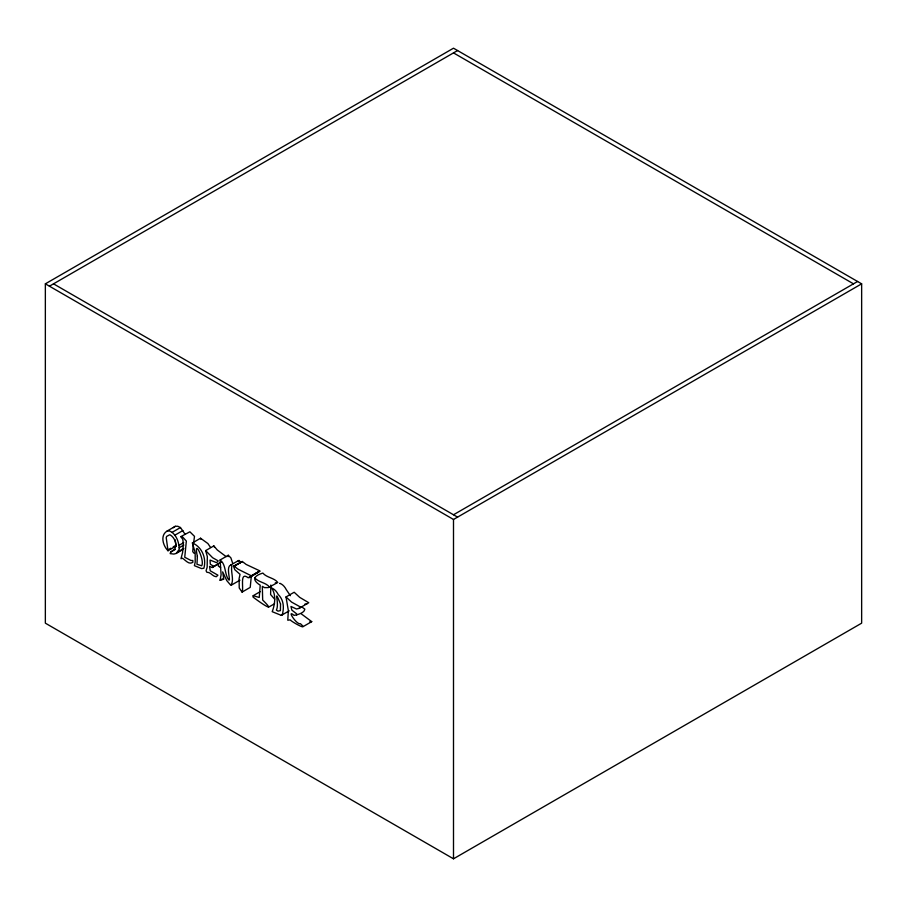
<?xml version="1.0" encoding="UTF-8"?>
<svg xmlns="http://www.w3.org/2000/svg" width="907" height="907" viewBox="0 0 907 907"><rect width="100%" height="100%" fill="white"/><g stroke="black" fill="none" stroke-linecap="round" stroke-linejoin="round"><path stroke-width="1.36" d="M226.172 556.649L217.261 549.959L213.825 545.901L205.662 550.606L207.34 556.615L207.147 567.272L206.07 570.764L206.83 572.249C210.73 571.977 212.476 576.523 216.263 576.739L217.918 575.197L210.254 570.798L209.551 566.342L212.272 567.51L221.263 561.955L212.272 567.51M213.825 545.901L214.505 547.363M270.83 585.026L270.603 594.55L274.708 599.232M251.375 575.492L250.23 587.385L242.067 592.101L239.233 587.985L239.097 578.609L240.038 574.335L234.811 569.709L233.518 566.274L242.373 561.558L246.182 564.46L259.821 570.866L248.178 577.77C239.267 571.025 244.04 588.178 242.067 592.101M220.106 559.982L221.104 574.653L220.084 580.242L223.768 579.233L222.669 571.875L226.795 580.616L230.729 585.208C234.686 580.639 230.378 571.795 231.909 565.696L230.514 565.163C225.616 567.147 231.398 582.464 228.621 579.788C224.369 573.904 226.138 564.358 220.106 559.982L228.269 555.265L230.888 557.873L232.748 563.496M228.201 556.592L228.269 555.265M193.202 544.846L192.76 551.683L194.132 553.338M253.2 595.695L252.974 596.999C258.166 601.103 278.166 615.207 262.679 600.037L262.327 586.353L264.504 587.623L268.291 587.6L277.769 582.498C274.288 577.759 266.726 577.759 262.837 573.065C252.089 576.421 252.906 580.514 260.23 585.23L259.243 597.475L253.2 595.695L260.196 591.659M193.61 542.828L194.506 536.366L189.88 531.797L180.833 536.627L182.817 539.45L183.327 543.712L182.636 552.352L180.958 558.723L182.364 558.168C185.482 560.004 188.792 565.106 192.862 562.34L192.817 560.515L190.924 560.469L184.745 557.249L186.343 541.082L182.76 537.125L180.833 536.627M168.022 550.753L166.208 537.67L166.695 536.366L169.836 534.733C174.677 537.284 177.432 544.313 174.632 549.279L170.652 552.091L170.165 553.621L173.872 554.075L176.219 553.44L179.189 549.347C179.212 542.499 176.309 533.906 169.632 530.98L167.16 531.014C159.881 535.3 163.033 545.878 168.022 550.753L176.185 546.037L175.13 539.79M296.6 615.173L296.668 613.858L291.873 610.139L290.943 606.443L296.487 608.994L298.845 608.45L308.765 602.736L299.718 597.373L294.174 592.248L286.011 596.953L288.347 610.558L287.78 620.218L290.24 619.855C291.17 621.612 309.695 631.862 300.421 623.699C296.623 625.127 286.079 608.518 294.027 615.365C297.394 614.855 304.548 612.939 304.831 609.141L301.373 606.624M249.142 577.725L259.924 571.319M237.781 561.376L239.346 560.492L240.321 562.499M298.845 608.45L300.602 607.452L300.296 606.93L291.555 602.078L286.011 596.953M173.305 527.681L175.323 526.298L177.795 526.264L180.47 527.534L184.949 534.064M45.35 283.834L453.5 48.196L861.65 283.834L861.65 623.166L453.5 858.804L45.35 623.166L45.35 283.834L453.5 519.473L861.65 283.834M49.431 286.193L457.582 50.543M167.16 531.014L175.323 526.298M172.307 532.239L180.47 527.534M174.768 535.243L182.931 530.527M168.509 549.585L170.845 548.236M173.18 546.887L175.516 545.538L176.185 546.037M179.019 545.345L183.69 542.647M170.652 552.091L175.312 549.393M179.201 547.749L183.86 545.05M192.386 542.953C202.136 547.034 206.649 558.451 203.86 568.27L201.535 568.576L194.404 565.662L195.198 562.113L195.164 552.544L192.386 542.953L200.549 538.236L207.884 543.531L210.583 547.465M177.999 551.762L183.826 548.395M176.219 553.44L183.214 549.393M230.514 565.163L238.677 560.458M234.21 566.274L242.373 561.456L233.518 566.274M220.084 580.242L222.419 578.904M231.398 585.106L239.924 580.185L238.892 580.491M249.663 576.92L257.826 572.204M268.461 607.259L274.526 603.756M453.5 514.768L857.568 281.476M281.329 615.377L282.202 614.878C284.345 607.645 283.732 599.788 278.12 594.38A8.866 5.113 60 0 0 271.601 588.053C276.386 594.607 274.912 604.697 272.202 611.681L281.329 615.377L289.197 610.842M303.267 626.522L311.725 621.635L301.351 613.914M213.1 566.671L213.599 566.229L210.299 564.222L210.05 560.072L216.626 562.669L218.202 560.889L212.623 557.726L205.662 550.606M311.725 621.635L309.638 621.896M182.035 549.37L183.203 549.041M304.65 604.289L307.008 603.745M256.341 573.054L257.305 573.009M219.743 562.828L220.435 562.793M275.297 582.838L276.454 582.895M453.5 52.901L853.487 283.834M53.513 283.834L457.582 517.126M280.059 583.507L279.764 583.337A8.866 5.113 60 0 1 286.283 589.675L290.387 595.672M220.616 567.669L218.417 566.093L217.907 563.803M254.674 577.782C258.563 582.464 266.125 582.475 269.606 587.214M234.21 566.172L238.019 569.177L251.761 576.024M201.025 539.359L200.549 538.236M453.5 519.473L453.5 858.804M197.363 556.354L196.978 564.267L201.671 565.798C205.175 560.22 192.942 536.173 197.363 556.354M280.535 603.96L280.399 610.638L277.961 611.125L276.386 610.082C279.821 603.563 272.724 585.616 280.535 603.96"/></g></svg>
